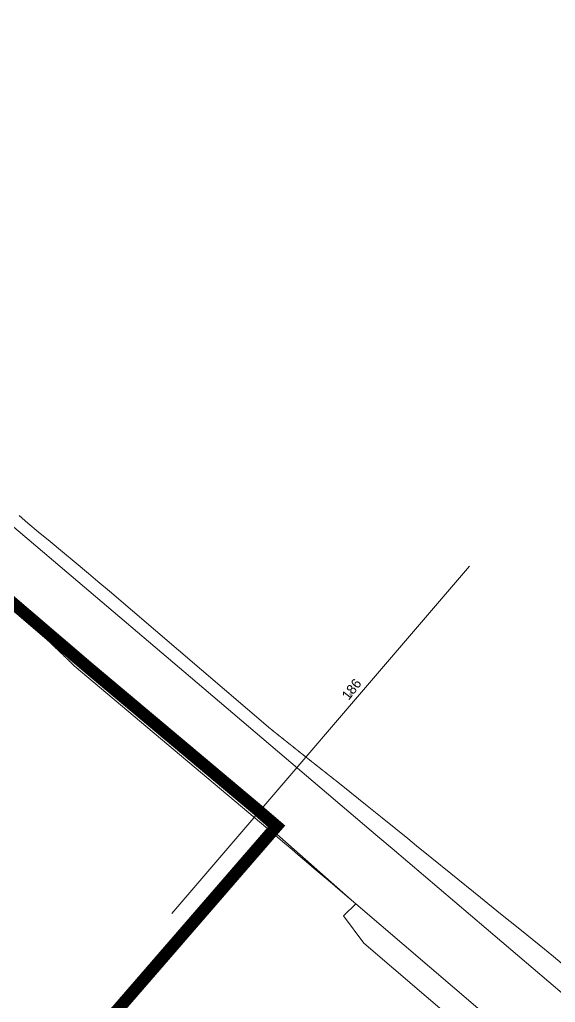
# Model space of a CAD drawing. Extents: x 174934 to 192674, y 648863 to 672607.
# Drawn here: x 184755.6 to 184973.5, y 656961.9 to 657361.9 of the extents above; entities that cross this region are included whole.
import ezdxf

# ---------------------------------------------------------------- set-up
doc = ezdxf.new("R2010")
doc.units = 0
doc.linetypes.add('ACAD_ISO03W100', pattern=[30, 12, -18])
doc.linetypes.add('KB', pattern=[11, 7, -1.5, 1, -1.5])
for name, color, linetype, lineweight in [('dim', 255, 'Continuous', 0), ('limerhav', 7, 'ACAD_ISO03W100', 0), ('lishiput', 1, 'KB', 0), ('pbitul', 14, 'Continuous', 0), ('pspecial', 7, 'Continuous', 0)]:
    doc.layers.add(name, color=color, linetype=linetype, lineweight=lineweight)
doc.layers.add('HEB_ENTITY', color=3, linetype='Continuous')
doc.styles.get("Standard").update_dxf_attribs({"font": 'HEBTXT'})

# ---------------------------------------------------------------- blocks, each defined once
blk = doc.blocks.new('dim', base_point=(179928.9, 662855))
at = {"layer": 'dim', "linetype": 'ByBlock'}
blk.add_attdef('NUMBER', (179928.9, 662855), '', height=20, dxfattribs=at)
blk = doc.blocks.new('HEB_ENTITY', base_point=(181159.32, 660193.8))
at = {"layer": 'HEB_ENTITY', "linetype": 'ByBlock'}
blk.add_attdef('VAL', (181159.32, 660193.8), '', height=1, dxfattribs=at)
at = {"layer": 'HEB_ENTITY', "linetype": 'ByBlock', "flags": 1}
for tag in ['WIDTH', 'TAG', 'XBASE', 'YBASE', 'PROMPT', 'HEIGHT', 'BLKNAME', 'BLKNUM']:
    blk.add_attdef(tag, (181159.32, 660193.8), '', height=1, dxfattribs=at)

msp = doc.modelspace()

# ---------------------------------------------------------------- linework, layer by layer
at = {"layer": 'dim', "linetype": 'ByBlock', "flags": 128}
msp.add_lwpolyline([(184817.54, 656998.07), (184938.58, 657139.47)], dxfattribs=at)
at = {"layer": 'limerhav', "color": 7, "linetype": 'ACAD_ISO03W100', "ltscale": 1.5, "const_width": 2.5, "flags": 128}
msp.add_lwpolyline([(182671.45, 657437.34), (182911.94, 657042.81), (182949.97, 656985.63), (182949.02, 656984.88), (182976.84, 656946.25), (182978.84, 656947.56), (183109.45, 656767.13), (183230.94, 656564.69), (183253.71, 656522.08), (183266.96, 656526.44), (183309.18, 656533.11), (183525.64, 656615.72), (183547.97, 656629), (183567.65, 656649.48), (183638.62, 656746.71), (183731.19, 656862.23), (183768.64, 656902.55), (183790.98, 656918.09), (183818.69, 656928.83), (183842.16, 656934.77), (184131.92, 656977.44), (184265.53, 656999.65), (184399.51, 657019.36), (184449.57, 657069.13), (184447.78, 657071.56), (184501.18, 657123.73), (184513.94, 657132.31), (184549.2, 657171.75), (184577.2, 657199.13), (184603.24, 657225.05), (184617.19, 657239.26), (184625.83, 657233.79), (184750.1, 657126.74), (184783.53, 657098.12), (184860.22, 657033.68), (184670.72, 656814.82), (184670.9, 656805.26), (184622.3, 656752.65), (184571.49, 656705.1), (184540.56, 656672.06), (184536.68, 656665.75), (184616.59, 656619.03), (184660.08, 656583.62), (184683.38, 656561.66), (184740.59, 656531.19), (184762.04, 656522.69), (184667.34, 656286.69), (184627.14, 656302.31), (184604.42, 656247.06), (184598.38, 656249.75), (184582.72, 656216), (184551.94, 656225.25), (184544.3, 656212.13), (184538.88, 656211.69), (184536.94, 656215.63), (184397.53, 656274.81), (184373.45, 656209.31), (184101.34, 656276.25), (184111.66, 656177.19), (184114.16, 656106.31), (184125.95, 656078.06), (184139.59, 656028.5), (184152.25, 655960.19), (184166.56, 655900), (184171.14, 655847.81), (184179.95, 655796.19), (184194.36, 655751.75), (184258.64, 655526.06), (184265.77, 655474), (184262.27, 655468.31), (184262.86, 655463.5), (184275.69, 655408.19), (184274.92, 655374.75), (184278.44, 655336.44), (184278.34, 655318.25), (184267.59, 655163.34), (184260.67, 655166.31), (184243.63, 655181.19), (184155.19, 655286.81), (184047.59, 655200.73), (184254.55, 654841.69), (184345.81, 654693.56), (184716.16, 654048.75), (184699.08, 654036.56), (184702, 654030.44), (184800.19, 653872.75), (184965.48, 653650.5), (184983.61, 653610.44), (185025.23, 653508.5), (185063.33, 653430.88), (185124.31, 653322.63), (185152.08, 653324.5), (185319.77, 653045.25), (185389.34, 652963.69), (185387.48, 652961.7), (185612.58, 652695.81), (185658.38, 652634), (185698.75, 652573.19), (185935.05, 652182.25), (186000.38, 652078.19), (186025.75, 652043.38), (186065.13, 652057.06), (186091.83, 652021.81), (186041.45, 651986.5), (186184.28, 651801.3), (186217.81, 651736.34), (186378.36, 651404.86), (186432.69, 651289.56), (186521.78, 651087.51), (186676.14, 650725.63), (186700, 650672.31), (186739.97, 650595.56), (186776.25, 650532.06), (186822.12, 650469.57), (187079.55, 650163.38), (187258.21, 649902.67), (187275.5, 649903.5), (187303.3, 649907.81), (187629.8, 649975.25), (187629.95, 649976.44), (187792.31, 650010), (187843.38, 650022.7), (187888.27, 650036.38), (187904.64, 650042.94), (187911.34, 650044.63), (187966.7, 650075.13), (187980.45, 650088.38), (187982.45, 650087.94), (188012.66, 650109.5), (188052.16, 650140.13), (188130.92, 650206.81), (188220.5, 650293.56), (188257.53, 650358.81), (188289.11, 650458.63), (188286.81, 650463.06), (188260.55, 650476.31), (188327.13, 650620.13), (188339.61, 650655.94), (188324.08, 650655.69), (188295.34, 650665.31), (188256.42, 650675.25), (188228.02, 650689.13), (188175.19, 650706.5), (188138.47, 650717), (188047.08, 650739.06), (188023.14, 650747.75), (188000.77, 650700.44), (187904.52, 650718.69), (187910.22, 650738.06), (187858.98, 650746.81), (187824.61, 650673.75), (187746.13, 650681.94), (187755.75, 650758.81), (187764.03, 650794), (187780.03, 650847.88), (187779.04, 650862.72), (187830.84, 650990.69), (187850.09, 651052.38), (187893.98, 651179.56), (187903.66, 651202.31), (187948.03, 651295.75), (187957.13, 651318.07), (187973.39, 651347.19), (187973.88, 651352.69), (187987.77, 651376.44), (188001.33, 651402.88), (188006.44, 651418), (188030.77, 651465.5), (188036.58, 651474.25), (188036.97, 651483.31), (188181.27, 651523.5), (188249.95, 651536.42), (188289.38, 651672.56), (188314.84, 651769.31), (188252.17, 651775.63), (188325.2, 652133.88), (188340.27, 652197.44), (188352.95, 652266.75), (188328.72, 652273.06), (188337.61, 652318.44), (188348.28, 652358.06), (188348.84, 652369.94), (188364.13, 652427.75), (188417.5, 652600.19), (188432.03, 652638.63), (188419.69, 652648.56), (188345.48, 652682.73), (188398.75, 652833.69), (188405.16, 652851.81), (188448.58, 652952.5), (188517.59, 652871.84), (188525.99, 652860.25), (188534.63, 652848.94), (188541.33, 652841.06), (188555.38, 652824.25), (188573.28, 652803.25), (188581.67, 652793.25), (188589.19, 652784.75), (188594.72, 652777.63), (188608.77, 652761), (188624.05, 652742.94), (188640.27, 652722.94), (188652.44, 652707.06), (188672.69, 652682), (188683.34, 652667.75), (188697.66, 652649.75), (188706.83, 652637.44), (188717.13, 652623.25), (188727.38, 652610.56), (188737.63, 652597.63), (188749.58, 652582.69), (188762.84, 652566.93), (188773.39, 652555.44), (188782.39, 652545.38), (188790.73, 652536.31), (188795.81, 652530.81), (188823.3, 652500.38), (188829.03, 652493.19), (188838.14, 652482.88), (188845.2, 652474.31), (188854.1, 652464.23), (188867.23, 652479.8), (188853.77, 652497.43), (188839.51, 652515.18), (188848.96, 652524.27), (188857.28, 652533.07), (188868.98, 652544.99), (188888.9, 652564.92), (188899.55, 652575.81), (188906.15, 652582.75), (188915.11, 652593.76), (188926.83, 652608.07), (188937.77, 652621.83), (188954.36, 652641.22), (188960.56, 652648.31), (188967.77, 652656.75), (188984.3, 652675.93), (188995.05, 652688.25), (189001.29, 652692.46), (189007.39, 652696.31), (189011.02, 652694.31), (189025.48, 652710.89), (189039.34, 652726.22), (189058.07, 652747.32), (189076.81, 652767.74), (189090.25, 652782.31), (189102.9, 652796.55), (189108.71, 652802.87), (189114.43, 652809.13), (189122.36, 652817.75), (189127.88, 652823.73), (189133.04, 652829.34), (189139.52, 652836.44), (189144.67, 652841.78), (189157.43, 652855.18), (189160.38, 652858.34), (189173.18, 652871.22), (189178.36, 652877), (189199.7, 652899.78), (189213.12, 652914.09), (189219.43, 652909.03), (189231.89, 652897.31), (189253.17, 652885.5), (189274.48, 652871.69), (189291.84, 652858.12), (189296.75, 652850.06), (189324.52, 652850.88), (189336.73, 652857.63), (189380.09, 652873.56), (189404.8, 652883.19), (189469.56, 652906.56), (189491.44, 652911.94), (189509.72, 652922.01), (189513.17, 652929.32), (189514.71, 652929.65), (189515.25, 652930.06), (189518.94, 652930.56), (189553.17, 652937.94), (189594.47, 652946.06), (189641.39, 652959.44), (189687.77, 652976.88), (189713.7, 652985.77), (189733.31, 652991.83), (189754.47, 652998.38), (189806.16, 653014.13), (189861.94, 653033.2), (189866.83, 653037.5), (189946.65, 653059.17), (189994.34, 653069.58), (190018.09, 653078.59), (190043.39, 653085.79), (190070.4, 653092.97), (190090.3, 653096.21), (190112.11, 653098.37), (190119.39, 653102.13), (190171.77, 653108.69), (190212.95, 653111.56), (190228.81, 653112.73), (190230.79, 653112.88), (190274.2, 653116.07), (190273.2, 653118.26), (190272.75, 653118.61), (190264.55, 653123.57), (190259.65, 653138.49), (190259.65, 653138.5), (190489.63, 653188.75), (190494.29, 653179.47), (190499.64, 653156.72), (190509.42, 653134.28), (190527.6, 653103.94), (190545.61, 653067.75), (190571.69, 653025.69), (190615.84, 652970.25), (190641.72, 652940.25), (190649.66, 652928), (190690.45, 652885.5), (190708.41, 652871.63), (190712.65, 652883.45), (190718.91, 652900.94), (190717.69, 652904.81), (190739.02, 652963), (190769.48, 653062.13), (190786.97, 653137.94), (190790.98, 653166.1), (190794.99, 653194.31), (190798.08, 653216), (190800.28, 653259.82), (190813.58, 653524.31), (190838.45, 654117.87), (190841.98, 654205.39), (190774.55, 654252.89), (190693.87, 654324.75), (190509.69, 654457.97), (190353.58, 654587.68), (190336.04, 654592.94), (190220, 654684.86), (190160.36, 654723.42), (190098.97, 654749.71), (189965.66, 654816.32), (189701.88, 654926.88), (189561.91, 655002.46), (189538.41, 655012.64), (189515.96, 655027.61), (189487.31, 655057.26), (189412.66, 655146.94), (189339.16, 655217.44), (189236.85, 655339.77), (189140.58, 655463.83), (189127.45, 655467.29), (189008.72, 655599), (188960.05, 655657.44), (188905.55, 655710.81), (188846.69, 655759.38), (188782.89, 655802.38), (188716.28, 655838), (188644.23, 655867.25), (188569.7, 655889.44), (188491.75, 655904.63), (188403.08, 655911.25), (188363.36, 655918.66), (188236.19, 655914.05), (188145.98, 655891.89), (188071.31, 655867.71), (188000.8, 655842.15), (187935.12, 655806.22), (187869.52, 655752.82), (187670.8, 655609.11), (187639.69, 655653.32), (187603.74, 655728.62), (187517.19, 655954.17), (187317.62, 656461.24), (187216.47, 656679), (187008.94, 657230.75), (186985.86, 657271.27), (186973.74, 657285.38), (186960.07, 657296.93), (186917.78, 657319.19), (186854.95, 657348.75), (186753.58, 657388.19), (186678.47, 657411.13), (186326.71, 657430.73), (186001.44, 657393.79), (185966.6, 657561.45), (185581.86, 657492.49), (185570.36, 657599.2), (185949.84, 657663.22), (185910.69, 657877.26), (186107.82, 657909.28), (186115.38, 657957.31), (186111.27, 657995.07), (186103.88, 658028.72), (186094.02, 658057.45), (186071.85, 658092.74), (186034.06, 658137.89), (186110.45, 658225.71), (186130.99, 658204.37), (186141.66, 658180.57), (186170.41, 658149.38), (186194.23, 658119.01), (186204.09, 658091.1), (186209.02, 658038.57), (186212.3, 657943.36), (186349.47, 657936.79), (186355.22, 657977.01), (186406.97, 657975.37), (186539.56, 657978.64), (186584.74, 657983.56), (186626.63, 657995.05), (186702.2, 658036.09), (186732.59, 658054.97), (186767.08, 658079.6), (186811.85, 658116.03), (186874.27, 658174.31), (186763.56, 658244.18), (186590.65, 658348.87), (186389.98, 658210.43), (186264.73, 658236.37), (186382.93, 658737.06), (185899.63, 658856.72), (185847.64, 658629.49), (185838.48, 658596.78), (185799.25, 658593.6), (185761.81, 658579.24), (185748.62, 658571.15), (185719.34, 658538.72), (185706.09, 658532.06), (185697.51, 658534.15), (185686.87, 658540.33), (185674.95, 658551.21), (185623.1, 658615.33), (185598.72, 658647.44), (185585.76, 658674.02), (185577.32, 658697.95), (185574.38, 658715.3), (185574.56, 658731.17), (185577.45, 658743.13), (185584.55, 658758.8), (185598.56, 658776.75), (185599.17, 658780.39), (185598.92, 658789.35), (185596.76, 658799.2), (185591.13, 658811.22), (185581.74, 658823.4), (185574.95, 658829.36), (185569.7, 658832.65), (185550.56, 658841.31), (185523.79, 658851.06), (185443.25, 658866.92), (185402.19, 658878.75), (185376.73, 658888.13), (185367.91, 658889.44), (185362.47, 658889.06), (185355.98, 658886.81), (185337.84, 658871.75), (185332.45, 658864.94), (185326.78, 658853.06), (185322.94, 658841.44), (185322.02, 658833.81), (185321.39, 658824.88), (185322.22, 658786.94), (185319.63, 658761.13), (185306.08, 658755.13), (185281.3, 658749.5), (185268.58, 658749.63), (185248.7, 658753.1), (185221.64, 658766.81), (185158.02, 658802.44), (185134.83, 658807.75), (185124.78, 658808), (185103.35, 658805.04), (185079.13, 658793.36), (185052.47, 658767.81), (185030.67, 658740.75), (185019.66, 658739.56), (185006.36, 658743), (184988.3, 658753), (184980.91, 658760.5), (184967.83, 658778.9), (184955.3, 658807.25), (184946.36, 658842.69), (184942.63, 658871.88), (184944.55, 658900.81), (184929.33, 658928.38), (184918.5, 658942.25), (184894.8, 658965), (184877.06, 658978.44), (184846.39, 658990.75), (184782.69, 658998.63), (184765.37, 659014.25), (184753.06, 659040.19), (184745.61, 659064.68), (184744.67, 659149.78), (184739.91, 659161.45), (184742.07, 659175.31), (184747.51, 659188.89), (184750.05, 659203.81), (184750.9, 659211.11), (184750.9, 659215.86), (184750.56, 659219.08), (184748.69, 659222.13), (184745.49, 659225.4), (184733.76, 659232.37), (184712.91, 659243.88), (184688.84, 659252.03), (184666.11, 659257.19), (184645.5, 659259.53), (184632.58, 659258.38), (184616.89, 659256), (184601.67, 659252.67), (184586.35, 659244.07), (184568.06, 659239.55), (184542.48, 659235.12), (184530, 659239.16), (184513.4, 659251.65), (184493.24, 659274.22), (184479.83, 659289.29), (184468.71, 659298.42), (184458.74, 659308.67), (184447.36, 659318.02), (184437.56, 659325.47), (184427.54, 659333.41), (184418.46, 659339.58), (184410.75, 659343.78), (184400.89, 659348.26), (184391.96, 659351.7), (184380.12, 659354.38), (184368.49, 659354.55), (184354.96, 659353.15), (184341.06, 659349.35), (184323.93, 659342.96), (184296.18, 659332.85), (184278.9, 659333.55), (184264.67, 659333.8), (184246.75, 659333.49), (184227.82, 659331.69), (184207.29, 659328.8), (184187.16, 659327.21), (184174.49, 659329.42), (184162.32, 659333.95), (184139.33, 659344.76), (184129.92, 659353.7), (184117.65, 659375.36), (184112.02, 659386.6), (184105.01, 659395.79), (184099.28, 659401.81), (184093.1, 659407.99), (184080.57, 659416.57), (184072.55, 659419.7), (184063.99, 659421.83), (184055.66, 659422.43), (184046.09, 659421.86), (184037.24, 659420.56), (184028.51, 659416.9), (184019.77, 659412.3), (184010.84, 659403.21), (183993.43, 659381.57), (183989.65, 659376.08), (183983.96, 659365.34), (183980.34, 659356.35), (183975.1, 659342.15), (183962.77, 659319.5), (183955.23, 659313.08), (183947.38, 659305.65), (183927.14, 659299.1), (183912.46, 659302.76), (183897.81, 659308.76), (183880.99, 659317.88), (183856.47, 659333.43), (183843.48, 659296.06), (183665.69, 659005.16), (183412.17, 658605.38), (183271.87, 658371.35), (183271.82, 658371.39), (183271.82, 658371.38)], dxfattribs=at)
at = {"layer": 'lishiput', "color": 164, "linetype": 'KB', "lineweight": 0, "ltscale": 5, "const_width": 5, "flags": 128}
msp.add_lwpolyline([(184676.26, 656308.34), (184667.44, 656286.47), (184637.13, 656298.18), (184626.97, 656302.11), (184612.27, 656268.9), (184602.8, 656247.51), (184597.36, 656249.92), (184590.08, 656234.7), (184581.33, 656216.39), (184552.29, 656226.46), (184544.3, 656212.13), (184540.55, 656212.5), (184538.88, 656211.69), (184536.94, 656215.63), (184403.5, 656272.56), (184397.53, 656274.81), (184394.55, 656265.75), (184373.45, 656209.31), (184344.86, 656216.25), (184315.52, 656223.38), (184284.19, 656230.63), (184253.42, 656238.88), (184237.08, 656243.06), (184220.06, 656247.81), (184185.5, 656256.13), (184157.48, 656262.94), (184126.89, 656269.75), (184099.81, 656278.73), (184101.14, 656268.22), (184101.22, 656267.64), (184104.33, 656242.57), (184106.11, 656229), (184107.32, 656217.46), (184109.98, 656192.03), (184111.64, 656176.13), (184111.71, 656167.16), (184111.81, 656166.01), (184113.5, 656144.75), (184113.44, 656134.52), (184114.13, 656124.96), (184114.36, 656121.63), (184114.98, 656108.26), (184119.18, 656099.14), (184127.03, 656075.88), (184136.63, 656039.69), (184140.27, 656028.41), (184140.59, 656027.86), (184144.43, 656008.03), (184144.43, 656002.31), (184156.3, 655940.23), (184165.81, 655901.58), (184170.38, 655865.95), (184170.34, 655860.42), (184171.64, 655854.36), (184172.73, 655849.28), (184183.95, 655796.88), (184183.87, 655796.32), (184182.81, 655788.87), (184185.35, 655780.82), (184191.25, 655762.86), (184194.36, 655751.75), (184202.45, 655723.06), (184213.36, 655685.19), (184220.44, 655660.81), (184226.17, 655641.06), (184231.02, 655624.31), (184236.86, 655603.13), (184237.81, 655599.63), (184243.27, 655580.69), (184248.75, 655562.38), (184252.34, 655549.81), (184257.86, 655529.75), (184258.64, 655526.06), (184259.88, 655516.5), (184261.38, 655500.81), (184265.77, 655474), (184262.7, 655469.75), (184262.27, 655468.31), (184262.86, 655463.5), (184263.27, 655461.56), (184267.92, 655443.25), (184270.45, 655428.5), (184272.06, 655420.5), (184274.83, 655411.69), (184275.69, 655408.19), (184275.7, 655404.31), (184274.8, 655390.13), (184274.7, 655387.5), (184274.92, 655374.75), (184275.03, 655372.38), (184276.03, 655362.88), (184276.92, 655356.31), (184277.73, 655347.5), (184278.44, 655336.44), (184278.55, 655329.44), (184278.34, 655318.25), (184278.17, 655315.13), (184277.44, 655304.56), (184276.56, 655287.13), (184275.75, 655274.19), (184275.06, 655264.44), (184273.56, 655241.06), (184273.2, 655235.06), (184271.2, 655210.18), (184267.59, 655163.34), (184267.42, 655160.19), (184267.36, 655157.38), (184260.67, 655166.31), (184243.63, 655181.19), (184225.22, 655203.25), (184203.23, 655229.44), (184192.31, 655242.44), (184173.05, 655265.38), (184155.19, 655286.81), (184129.63, 655266.31), (184047.73, 655200.81), (184047.72, 655200.84), (184032.98, 655227.12), (184000.5, 655283.1), (183997.45, 655288.35), (183984.09, 655311.6), (183948.47, 655373.62), (183925.52, 655413.56), (183882.63, 655485.9), (183882.45, 655486.19), (183882.45, 655486.19), (183871.97, 655502.19), (183784.57, 655636.75), (183762.86, 655670.19), (183675.69, 655802.44), (183625.08, 655878.81), (183607.69, 655905.26), (183580.3, 655946.94), (183556.81, 655982.47), (183509.67, 656053.79), (183499.03, 656071), (183476.1, 656109.39), (183471.48, 656117.12), (183471.48, 656117.13), (183449.05, 656159.69), (183431.63, 656192.14), (183416.39, 656220.69), (183399.5, 656250.97), (183363.94, 656314.75), (183259.75, 656507.44), (183252.13, 656521.55), (183259.33, 656523.9), (183266.96, 656526.44), (183279.69, 656528.7), (183298.63, 656530.97), (183309.18, 656533.11), (183327.84, 656539.89), (183373.93, 656558.82), (183426.52, 656578.04), (183507.82, 656608.94), (183525.64, 656615.72), (183536.1, 656620.81), (183547.97, 656629), (183555.78, 656635.63), (183567.65, 656649.48), (183638.62, 656746.71), (183693.58, 656815.03), (183731.19, 656862.23), (183746.31, 656879.65), (183757.62, 656891.52), (183768.64, 656902.55), (183779.95, 656911.03), (183790.98, 656918.09), (183803.42, 656923.46), (183818.69, 656928.83), (183831.41, 656931.94), (183842.16, 656934.77), (183858.73, 656937.15), (183969.56, 656952.98), (184004.93, 656958.2), (184131.92, 656977.44), (184265.53, 656999.65), (184399.51, 657019.36), (184409.25, 657029.48), (184412.24, 657032.53), (184449.57, 657069.13), (184447.78, 657071.56), (184469.68, 657093.59), (184492.37, 657114.82), (184501.18, 657123.73), (184513.94, 657132.31), (184549.2, 657171.75), (184577.2, 657199.13), (184603.24, 657225.05), (184617.19, 657239.26), (184625.83, 657233.79), (184750.1, 657126.74), (184783.53, 657098.12), (184852.36, 657040.28), (184860.15, 657033.6), (184714.18, 656865.01), (184698.35, 656846.73), (184681.69, 656827.48), (184670.72, 656814.82), (184670.84, 656808.33), (184670.9, 656805.26), (184647.66, 656780.11), (184622.66, 656753.05), (184622.3, 656752.65), (184592.53, 656724.79), (184579.39, 656712.48), (184571.49, 656705.1), (184571.11, 656704.68), (184540.56, 656672.06), (184540.48, 656671.96), (184536.68, 656665.75), (184536.87, 656665.66), (184540.14, 656664.12), (184549.94, 656657.88), (184565.01, 656649.2), (184597.18, 656631.16), (184616.59, 656619.03), (184635.08, 656604.04), (184639.33, 656600.56), (184660.08, 656583.62), (184672.71, 656572.18), (184680.5, 656564.22), (184683.38, 656561.66), (184727.03, 656538.77), (184731.86, 656536.25), (184740.59, 656531.19), (184762.04, 656522.69), (184759.62, 656515.08), (184759.08, 656513.73), (184756.98, 656508.55), (184747.76, 656485.68), (184738.85, 656463.61), (184729.93, 656441.5), (184727.22, 656434.78), (184721.03, 656419.42), (184712.13, 656397.35), (184703.16, 656375.09), (184694.21, 656352.82), (184685.22, 656330.59), (184676.26, 656308.34), (184685.22, 656330.59)], dxfattribs=at)
at = {"layer": 'pbitul', "flags": 128}
for points in [[(184977.27, 656964.79), (184907.1, 657024.53), (184901.31, 657029.45), (184825.13, 657094.2), (184747.82, 657159.92), (184693.49, 657206.37), (184682.08, 657216.07), (184655.56, 657238.63), (184621.77, 657267.38), (184621.77, 657267.38), (184483.74, 657385.55)], [(184755.37, 657160), (184758.99, 657156.98), (184763.17, 657153.48), (184767.98, 657149.47), (184772.97, 657145.3), (184778.55, 657140.63), (184783.54, 657136.46), (184787.43, 657133.21), (184792.1, 657129.32), (184857.66, 657073.22), (184857.74, 657073.16), (184857.82, 657073.1), (184857.9, 657073.04), (184857.98, 657072.97), (184858.05, 657072.91), (184858.13, 657072.85), (184858.21, 657072.79), (184858.29, 657072.72), (184858.37, 657072.66), (184858.44, 657072.6), (184858.52, 657072.54), (184858.6, 657072.47), (184858.68, 657072.41), (184858.76, 657072.35), (184858.83, 657072.29), (184858.91, 657072.23), (184858.99, 657072.16), (184859.07, 657072.1), (184859.15, 657072.04), (184859.23, 657071.98), (184859.3, 657071.91), (184859.38, 657071.85), (184859.46, 657071.79), (184859.54, 657071.73), (184859.62, 657071.66), (184859.69, 657071.6), (184859.77, 657071.54), (184859.85, 657071.48), (184859.93, 657071.41), (184860.01, 657071.35), (184860.08, 657071.29), (184860.16, 657071.23), (184860.24, 657071.16), (184860.32, 657071.1), (184860.4, 657071.04), (184860.47, 657070.98), (184860.55, 657070.91), (184860.63, 657070.85), (184860.71, 657070.79), (184860.79, 657070.73), (184860.87, 657070.66), (184860.94, 657070.6), (184861.02, 657070.54), (184861.1, 657070.48), (184861.18, 657070.41), (184861.26, 657070.35), (184861.33, 657070.29), (184861.41, 657070.23), (184861.49, 657070.16), (184861.57, 657070.1), (184861.65, 657070.04), (184861.72, 657069.98), (184861.8, 657069.91), (184861.88, 657069.85), (184861.96, 657069.79), (184862.04, 657069.73), (184862.12, 657069.67), (184862.19, 657069.6), (184862.27, 657069.54), (184862.35, 657069.48), (184862.43, 657069.42), (184862.51, 657069.35), (184862.58, 657069.29), (184862.66, 657069.23), (184862.74, 657069.17), (184862.82, 657069.1), (184862.9, 657069.04), (184862.98, 657068.98), (184863.05, 657068.92), (184863.13, 657068.85), (184863.21, 657068.79), (184863.29, 657068.73), (184863.37, 657068.67), (184863.44, 657068.6), (184863.52, 657068.54), (184863.6, 657068.48), (184863.68, 657068.42), (184863.76, 657068.36), (184863.84, 657068.29), (184863.91, 657068.23), (184863.99, 657068.17), (184864.07, 657068.11), (184864.15, 657068.04), (184864.23, 657067.98), (184864.3, 657067.92), (184864.38, 657067.86), (184864.46, 657067.79), (184864.54, 657067.73), (184864.62, 657067.67), (184864.7, 657067.61), (184864.77, 657067.55), (184864.85, 657067.48), (184864.93, 657067.42), (184865.01, 657067.36), (184865.09, 657067.3), (184865.16, 657067.23), (184865.24, 657067.17), (184865.32, 657067.11), (184865.4, 657067.05), (184865.48, 657066.98), (184865.56, 657066.92), (184865.63, 657066.86), (184865.71, 657066.8), (184865.79, 657066.73), (184865.87, 657066.67), (184865.95, 657066.61), (184866.02, 657066.55), (184866.1, 657066.49), (184866.18, 657066.42), (184866.26, 657066.36), (184866.34, 657066.3), (184866.42, 657066.24), (184866.49, 657066.17), (184866.57, 657066.11), (184866.65, 657066.05), (184866.73, 657065.99), (184866.81, 657065.93), (184866.89, 657065.86), (184866.96, 657065.8), (184867.04, 657065.74), (184867.12, 657065.68), (184867.2, 657065.61), (184867.28, 657065.55), (184867.36, 657065.49), (184867.43, 657065.43), (184867.51, 657065.36), (184867.59, 657065.3), (184867.67, 657065.24), (184867.75, 657065.18), (184867.82, 657065.12), (184867.9, 657065.05), (184867.98, 657064.99), (184868.06, 657064.93), (184868.14, 657064.87), (184868.22, 657064.8), (184868.29, 657064.74), (184868.37, 657064.68), (184868.45, 657064.62), (184868.53, 657064.56), (184868.61, 657064.49), (184868.69, 657064.43), (184868.76, 657064.37), (184868.84, 657064.31), (184868.92, 657064.24), (184869, 657064.18), (184869.08, 657064.12), (184869.16, 657064.06), (184869.23, 657064), (184869.31, 657063.93), (184869.39, 657063.87), (184869.47, 657063.81), (184869.55, 657063.75), (184869.63, 657063.68), (184869.7, 657063.62), (184869.78, 657063.56), (184869.86, 657063.5), (184869.94, 657063.44), (184870.02, 657063.37), (184870.1, 657063.31), (184870.17, 657063.25), (184870.25, 657063.19), (184870.33, 657063.13), (184870.41, 657063.06), (184870.49, 657063), (184870.57, 657062.94), (184870.64, 657062.88), (184870.72, 657062.81), (184870.8, 657062.75), (184870.88, 657062.69), (184870.96, 657062.63), (184871.03, 657062.57), (184871.11, 657062.5), (184871.19, 657062.44), (184871.27, 657062.38), (184871.35, 657062.32), (184871.43, 657062.25), (184871.51, 657062.19), (184871.58, 657062.13), (184871.66, 657062.07), (184871.74, 657062.01), (184871.82, 657061.94), (184871.9, 657061.88), (184871.98, 657061.82), (184872.05, 657061.76), (184872.13, 657061.7), (184872.21, 657061.63), (184872.29, 657061.57), (184872.37, 657061.51), (184872.45, 657061.45), (184872.52, 657061.39), (184872.6, 657061.32), (184872.68, 657061.26), (184872.76, 657061.2), (184872.84, 657061.14), (184872.92, 657061.07), (184872.99, 657061.01), (184873.07, 657060.95), (184873.15, 657060.89), (184873.23, 657060.83), (184873.31, 657060.76), (184873.39, 657060.7), (184873.46, 657060.64), (184873.54, 657060.58), (184873.62, 657060.52), (184873.7, 657060.45), (184873.78, 657060.39), (184873.86, 657060.33), (184873.93, 657060.27), (184874.01, 657060.21), (184874.09, 657060.14), (184874.17, 657060.08), (184874.25, 657060.02), (184874.33, 657059.96), (184874.4, 657059.89), (184874.48, 657059.83), (184874.56, 657059.77), (184874.64, 657059.71), (184874.72, 657059.65), (184874.8, 657059.58), (184874.88, 657059.52), (184874.95, 657059.46), (184875.03, 657059.4), (184875.11, 657059.34), (184875.19, 657059.27), (184875.27, 657059.21), (184875.35, 657059.15), (184875.42, 657059.09), (184875.5, 657059.03), (184875.58, 657058.96), (184875.66, 657058.9), (184875.74, 657058.84), (184875.82, 657058.78), (184875.89, 657058.72), (184875.97, 657058.65), (184876.05, 657058.59), (184876.13, 657058.53), (184876.21, 657058.47), (184876.29, 657058.41), (184876.37, 657058.34), (184876.44, 657058.28), (184876.52, 657058.22), (184876.6, 657058.16), (184876.68, 657058.1), (184876.76, 657058.03), (184876.84, 657057.97), (184876.91, 657057.91), (184876.99, 657057.85), (184877.07, 657057.79), (184877.15, 657057.72), (184877.23, 657057.66), (184877.31, 657057.6), (184877.39, 657057.54), (184877.46, 657057.48), (184877.54, 657057.41), (184877.62, 657057.35), (184877.7, 657057.29), (184877.78, 657057.23), (184877.86, 657057.17), (184877.93, 657057.1), (184878.01, 657057.04), (184878.09, 657056.98), (184878.17, 657056.92), (184878.25, 657056.86), (184878.33, 657056.79), (184878.41, 657056.73), (184878.48, 657056.67), (184878.56, 657056.61), (184878.64, 657056.55), (184878.72, 657056.48), (184878.8, 657056.42), (184878.88, 657056.36), (184878.96, 657056.3), (184879.03, 657056.24), (184879.11, 657056.17), (184879.19, 657056.11), (184879.27, 657056.05), (184879.35, 657055.99), (184879.43, 657055.93), (184879.5, 657055.86), (184879.58, 657055.8), (184879.66, 657055.74), (184879.74, 657055.68), (184879.82, 657055.62), (184879.9, 657055.55), (184879.98, 657055.49), (184880.05, 657055.43), (184880.13, 657055.37), (184880.21, 657055.31), (184880.29, 657055.25), (184880.37, 657055.18), (184880.45, 657055.12), (184880.53, 657055.06), (184880.6, 657055), (184880.68, 657054.94), (184880.76, 657054.87), (184880.84, 657054.81), (184880.92, 657054.75), (184881, 657054.69), (184881.08, 657054.63), (184881.15, 657054.56), (184881.23, 657054.5), (184881.31, 657054.44), (184881.39, 657054.38), (184881.47, 657054.32), (184881.55, 657054.26), (184881.63, 657054.19), (184881.7, 657054.13), (184881.78, 657054.07), (184881.86, 657054.01), (184881.94, 657053.95), (184882.02, 657053.88), (184882.1, 657053.82), (184882.17, 657053.76), (184882.25, 657053.7), (184882.33, 657053.64), (184882.41, 657053.57), (184882.49, 657053.51), (184882.57, 657053.45), (184882.65, 657053.39), (184882.72, 657053.33), (184882.8, 657053.27), (184882.88, 657053.2), (184882.96, 657053.14), (184883.04, 657053.08), (184883.12, 657053.02), (184883.2, 657052.96), (184883.28, 657052.89), (184883.35, 657052.83), (184883.43, 657052.77), (184883.51, 657052.71), (184883.59, 657052.65), (184883.67, 657052.58), (184883.75, 657052.52), (184883.83, 657052.46), (184883.9, 657052.4), (184883.98, 657052.34), (184884.06, 657052.28), (184884.14, 657052.21), (184884.22, 657052.15), (184884.3, 657052.09), (184884.37, 657052.03), (184889.97, 657047.64), (184897.02, 657041.93), (184903.05, 657037.03), (184908.58, 657032.55), (184913.53, 657028.54), (184917.07, 657025.67), (184917.07, 657025.67), (184923.33, 657020.6), (184931.06, 657014.33), (184943.08, 657004.59), (184951.27, 656997.96), (184959.06, 656991.66), (184966.97, 656985.26), (184972.78, 656980.49), (184980.69, 656973.87)], [(184755.56, 657119.94), (184755.64, 657119.87), (184755.71, 657119.8), (184755.78, 657119.73), (184755.86, 657119.66), (184755.93, 657119.6), (184756, 657119.53), (184756.08, 657119.46), (184756.15, 657119.39), (184756.23, 657119.33), (184756.3, 657119.26), (184756.37, 657119.19), (184756.45, 657119.12), (184756.52, 657119.06), (184756.59, 657118.99), (184756.67, 657118.92), (184756.74, 657118.85), (184756.81, 657118.78), (184756.89, 657118.72), (184756.96, 657118.65), (184757.03, 657118.58), (184757.11, 657118.51), (184757.18, 657118.45), (184757.26, 657118.38), (184757.33, 657118.31), (184757.4, 657118.24), (184757.48, 657118.17), (184757.55, 657118.11), (184757.62, 657118.04), (184757.7, 657117.97), (184757.77, 657117.9), (184757.84, 657117.83), (184757.92, 657117.77), (184757.99, 657117.7), (184758.06, 657117.63), (184758.14, 657117.56), (184758.21, 657117.5), (184758.28, 657117.43), (184758.36, 657117.36), (184758.43, 657117.29), (184758.5, 657117.22), (184758.58, 657117.16), (184758.65, 657117.09), (184758.72, 657117.02), (184758.8, 657116.95), (184758.87, 657116.88), (184758.94, 657116.82), (184759.02, 657116.75), (184759.09, 657116.68), (184759.16, 657116.61), (184759.24, 657116.54), (184759.31, 657116.48), (184759.38, 657116.41), (184759.46, 657116.34), (184759.53, 657116.27), (184759.6, 657116.2), (184759.68, 657116.14), (184759.75, 657116.07), (184759.82, 657116), (184759.9, 657115.93), (184759.97, 657115.86), (184760.04, 657115.8), (184760.12, 657115.73), (184760.19, 657115.66), (184760.26, 657115.59), (184760.34, 657115.52), (184760.41, 657115.45), (184760.48, 657115.39), (184760.56, 657115.32), (184760.63, 657115.25), (184760.7, 657115.18), (184760.77, 657115.11), (184760.85, 657115.05), (184760.92, 657114.98), (184760.99, 657114.91), (184761.07, 657114.84), (184761.14, 657114.77), (184761.21, 657114.7), (184761.29, 657114.64), (184761.36, 657114.57), (184761.43, 657114.5), (184761.51, 657114.43), (184761.58, 657114.36), (184761.65, 657114.3), (184761.73, 657114.23), (184761.8, 657114.16), (184761.87, 657114.09), (184761.94, 657114.02), (184762.02, 657113.95), (184762.09, 657113.89), (184762.16, 657113.82), (184762.24, 657113.75), (184762.31, 657113.68), (184762.38, 657113.61), (184762.46, 657113.54), (184762.53, 657113.48), (184762.6, 657113.41), (184762.68, 657113.34), (184762.75, 657113.27), (184762.82, 657113.2), (184762.89, 657113.13), (184762.97, 657113.07), (184763.04, 657113), (184763.11, 657112.93), (184763.19, 657112.86), (184763.26, 657112.79), (184763.33, 657112.72), (184763.4, 657112.66), (184763.48, 657112.59), (184763.55, 657112.52), (184763.62, 657112.45), (184763.7, 657112.38), (184763.77, 657112.31), (184763.84, 657112.24), (184763.92, 657112.18), (184763.99, 657112.11), (184764.06, 657112.04), (184764.13, 657111.97), (184764.21, 657111.9), (184764.28, 657111.83), (184764.35, 657111.77), (184764.43, 657111.7), (184764.5, 657111.63), (184764.57, 657111.56), (184764.64, 657111.49), (184764.72, 657111.42), (184764.79, 657111.35), (184764.86, 657111.29), (184764.93, 657111.22), (184765.01, 657111.15), (184765.08, 657111.08), (184765.15, 657111.01), (184765.23, 657110.94), (184765.3, 657110.87), (184765.37, 657110.81), (184765.44, 657110.74), (184765.52, 657110.67), (184765.59, 657110.6), (184765.66, 657110.53), (184765.74, 657110.46), (184765.81, 657110.39), (184765.88, 657110.33), (184765.95, 657110.26), (184766.03, 657110.19), (184766.1, 657110.12), (184766.17, 657110.05), (184766.24, 657109.98), (184766.32, 657109.91), (184766.39, 657109.84), (184766.46, 657109.78), (184766.53, 657109.71), (184766.61, 657109.64), (184766.68, 657109.57), (184766.75, 657109.5), (184766.83, 657109.43), (184766.9, 657109.36), (184766.97, 657109.29), (184767.04, 657109.23), (184767.12, 657109.16), (184767.19, 657109.09), (184767.26, 657109.02), (184767.33, 657108.95), (184767.41, 657108.88), (184767.48, 657108.81), (184767.55, 657108.74), (184767.62, 657108.68), (184767.7, 657108.61), (184767.77, 657108.54), (184767.84, 657108.47), (184767.91, 657108.4), (184767.99, 657108.33), (184768.06, 657108.26), (184768.13, 657108.19), (184768.2, 657108.12), (184768.28, 657108.06), (184768.35, 657107.99), (184768.42, 657107.92), (184768.49, 657107.85), (184768.57, 657107.78), (184768.64, 657107.71), (184768.71, 657107.64), (184768.78, 657107.57), (184768.86, 657107.5), (184768.93, 657107.44), (184769, 657107.37), (184769.07, 657107.3), (184769.15, 657107.23), (184769.22, 657107.16), (184769.29, 657107.09), (184769.36, 657107.02), (184769.43, 657106.95), (184769.51, 657106.88), (184769.58, 657106.81), (184769.65, 657106.75), (184769.72, 657106.68), (184769.8, 657106.61), (184769.87, 657106.54), (184769.94, 657106.47), (184770.01, 657106.4), (184770.09, 657106.33), (184770.16, 657106.26), (184770.23, 657106.19), (184770.3, 657106.12), (184770.38, 657106.05), (184770.45, 657105.99), (184770.52, 657105.92), (184770.59, 657105.85), (184770.66, 657105.78), (184770.74, 657105.71), (184770.81, 657105.64), (184770.88, 657105.57), (184770.95, 657105.5), (184771.03, 657105.43), (184771.1, 657105.36), (184771.17, 657105.29), (184771.24, 657105.22), (184771.31, 657105.16), (184771.39, 657105.09), (184771.46, 657105.02), (184771.53, 657104.95), (184771.6, 657104.88), (184771.68, 657104.81), (184771.75, 657104.74), (184771.82, 657104.67), (184771.89, 657104.6), (184771.96, 657104.53), (184772.04, 657104.46), (184772.11, 657104.39), (184772.18, 657104.33), (184772.25, 657104.26), (184772.32, 657104.19), (184772.4, 657104.12), (184772.47, 657104.05), (184772.54, 657103.98), (184772.61, 657103.91), (184772.69, 657103.84), (184772.76, 657103.77), (184772.83, 657103.7), (184772.9, 657103.63), (184772.97, 657103.56), (184773.05, 657103.49), (184773.12, 657103.42), (184773.19, 657103.35), (184773.26, 657103.29), (184773.33, 657103.22), (184773.41, 657103.15), (184773.48, 657103.08), (184773.55, 657103.01), (184773.62, 657102.94), (184773.69, 657102.87), (184773.77, 657102.8), (184773.84, 657102.73), (184773.91, 657102.66), (184773.98, 657102.59), (184774.05, 657102.52), (184774.13, 657102.45), (184774.2, 657102.38), (184774.27, 657102.31), (184774.34, 657102.24), (184774.41, 657102.17), (184774.48, 657102.1), (184774.56, 657102.04), (184774.63, 657101.97), (184774.7, 657101.9), (184774.77, 657101.83), (184774.84, 657101.76), (184774.92, 657101.69), (184774.99, 657101.62), (184775.06, 657101.55), (184775.13, 657101.48), (184775.2, 657101.41), (184775.28, 657101.34), (184775.35, 657101.27), (184775.42, 657101.2), (184775.49, 657101.13), (184775.56, 657101.06), (184775.63, 657100.99), (184775.71, 657100.92), (184775.78, 657100.85), (184775.85, 657100.78), (184775.92, 657100.71), (184775.99, 657100.64), (184776.07, 657100.57), (184776.14, 657100.5), (184776.21, 657100.43), (184776.28, 657100.37), (184776.35, 657100.3), (184776.42, 657100.23), (184776.5, 657100.16), (184776.57, 657100.09), (184776.64, 657100.02), (184776.71, 657099.95), (184776.78, 657099.88), (184776.85, 657099.81), (184776.93, 657099.74), (184777, 657099.67), (184777.07, 657099.6), (184777.14, 657099.53), (184777.21, 657099.46), (184777.28, 657099.39), (184777.36, 657099.32), (184777.43, 657099.25), (184777.5, 657099.18), (184777.57, 657099.11), (184777.64, 657099.04), (184777.71, 657098.97), (184777.79, 657098.9), (184777.79, 657098.9), (184856.53, 657032.52), (184856.53, 657032.52), (184859.74, 657029.8), (184862.57, 657027.4), (184866.4, 657024.14), (184868.96, 657021.96), (184872.36, 657019.06), (184875.43, 657016.44), (184878.63, 657013.7), (184882.82, 657010.12), (184885.01, 657008.25), (184886.92, 657006.61), (184892.34, 657001.97), (184890.45, 657003.65), (184861.46, 657029.32), (184797.23, 657085.8), (184796.91, 657086.08), (184793.03, 657089.49), (184735.74, 657137.68)]]:
    msp.add_lwpolyline(points, dxfattribs=at)
at = {"layer": 'pspecial', "flags": 128}
msp.add_lwpolyline([(185032.77, 656868.67), (184895.69, 656985.94), (184887.39, 656997.06), (184892.34, 657001.97), (184892.34, 657001.97), (185011.27, 656900.23)], dxfattribs=at)

# ---------------------------------------------------------------- block references
at = {"layer": 'dim', "linetype": 'ByBlock'}
ref = msp.add_blockref('dim', (184889.45, 657084.59), dxfattribs=dict(at, xscale=0.2, yscale=0.2, zscale=0.2, rotation=52.00015276404152))
ref.add_attrib('NUMBER', '186', (184889.45, 657084.59), dxfattribs={"layer": '0', "height": 4, "rotation": 52.0002})
at = {"layer": 'HEB_ENTITY', "linetype": 'ByBlock'}
ref = msp.add_blockref('HEB_ENTITY', (184889.79, 657085.86), dxfattribs=dict(at, rotation=52.0000806000451))
ref.add_attrib('VAL', '186', (184889.79, 657085.86), dxfattribs={"layer": '0', "height": 1, "rotation": 52.0001})

doc.saveas('drawing.dxf')
